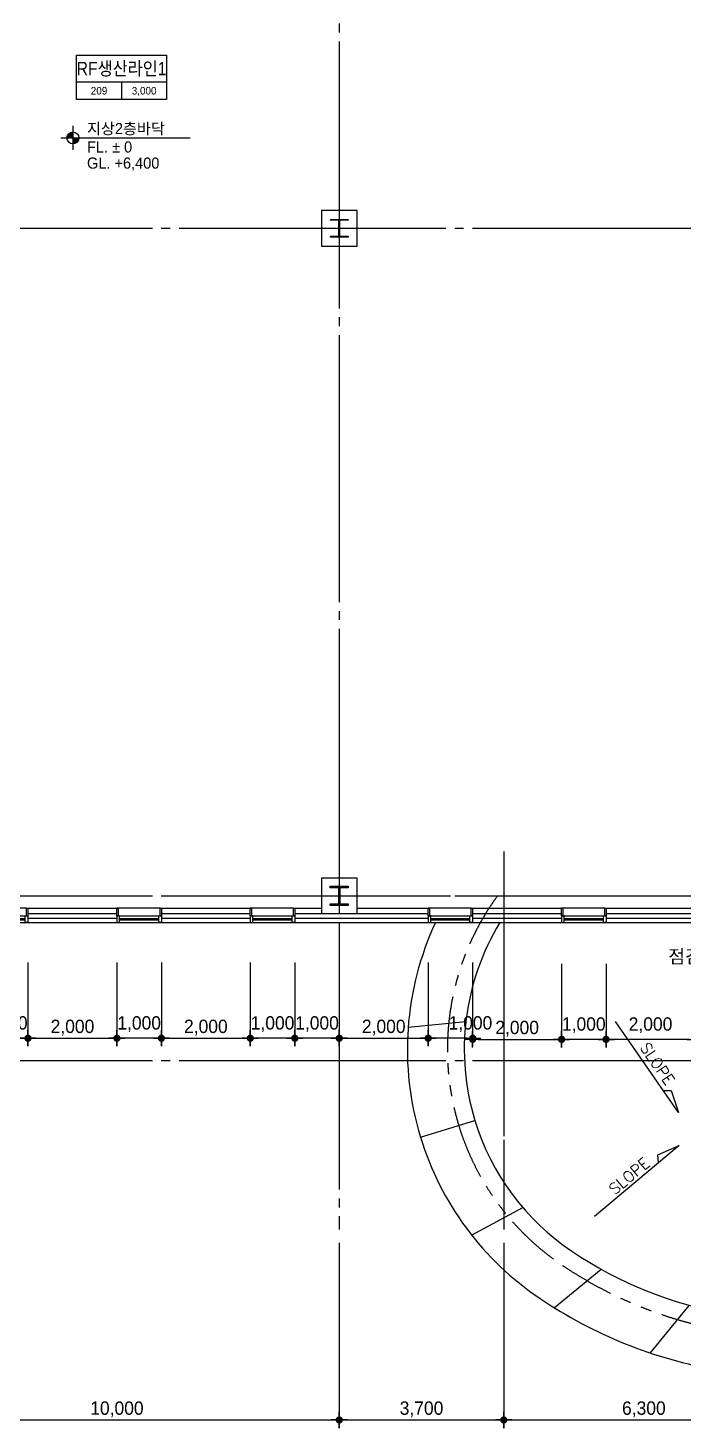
# Model space of a CAD drawing. Extents: x 14074245 to 14153635, y -1806033 to -1750552.
# Drawn here: x 14112540 to 14127271, y -1802086 to -1770629 of the extents above; entities that cross this region are included whole.
import ezdxf
from ezdxf.enums import TextEntityAlignment as Align

# ---------------------------------------------------------------- set-up
doc = ezdxf.new("R2010")
doc.units = 0
doc.header["$LTSCALE"] = 100
doc.header["$MEASUREMENT"] = 0
doc.header["$PDSIZE"] = -10
doc.linetypes.add('CEN', pattern=[66, 60, -2, 2, -2])
doc.linetypes.add('PHANTOM', pattern=[2.5, 1.25, -0.25, 0.25, -0.25, 0.25, -0.25])
doc.layers.get('0').update_dxf_attribs({"linetype": 'CONTINUOUS'})
doc.layers.get('Defpoints').update_dxf_attribs({"linetype": 'CONTINUOUS'})
for name, color, linetype in [('0-내벽고정식', 7, 'CONTINUOUS'), ('0-지붕나누기', 6, 'CONTINUOUS'), ('0-캐노피', 6, 'CONTINUOUS'), ('CEN', 1, 'CEN'), ('COL', 2, 'CONTINUOUS'), ('col2', 3, 'CONTINUOUS'), ('DIM', 7, 'CONTINUOUS'), ('LEVEL-1', 4, 'CONTINUOUS'), ('SYM', 7, 'CONTINUOUS'), ('TE2', 3, 'CONTINUOUS'), ('TEXT', 2, 'CONTINUOUS'), ('TEXT1', 7, 'CONTINUOUS'), ('WALL-1', 7, 'CONTINUOUS'), ('WID', 4, 'CONTINUOUS')]:
    doc.layers.add(name, color=color, linetype=linetype)
doc.styles.add('GHS', font='romans', dxfattribs={"bigfont": 'ghs'})
doc.styles.add('HY울를도M', font='HYWULM.TTF')
doc.styles.add('굴림', font='H2HDRM.TTF')
doc.dimstyles.new('DIM100', dxfattribs={"dimtxt": 300, "dimasz": 120, "dimexe": 1, "dimexo": 100, "dimgap": 60, "dimtad": 1, "dimdec": 4, "dimzin": 0, "dimdsep": 46, "dimlunit": 6, "dimtxsty": '굴림', "dimblk": 'DOTT', "dimcen": 0.09, "dimadec": 0, "dimazin": 0, "dimtfac": 1, "dimtdec": 4, "dimtofl": 0, "dimtmove": 2, "dimatfit": 2, "dimldrblk": 'DOTT', "dimfxl": 1, "dimtolj": 1, "dimtzin": 0, "dimarcsym": 0})
doc.dimstyles.new('DIM50', dxfattribs={"dimscale": 50, "dimtxt": 3, "dimasz": 1.2, "dimexe": 1, "dimexo": 1, "dimgap": 0.6, "dimtad": 1, "dimdec": 4, "dimzin": 0, "dimdsep": 46, "dimlunit": 6, "dimtxsty": '굴림', "dimblk": 'DOTT', "dimcen": 0.09, "dimadec": 0, "dimazin": 0, "dimtfac": 1, "dimtdec": 4, "dimtofl": 0, "dimtmove": 2, "dimatfit": 2, "dimldrblk": 'DOTT', "dimfxl": 1, "dimtolj": 1, "dimtzin": 0, "dimarcsym": 0})

# ---------------------------------------------------------------- blocks, each defined once
blk = doc.blocks.new('DOTT')
for p, q in [((-1.5, 0), (1.5, 0)), ((0, 1.5), (0, -1.5))]:
    blk.add_line(p, q)
at = {"color": 6, "const_width": 0.68}
blk.add_lwpolyline([(-0.34, 0, 1), (0.34, 0, 1)], format="xyb", close=True, dxfattribs=at)
blk = doc.blocks.new('*D42')
at = {"layer": 'Defpoints', "color": 0, "lineweight": -3}
for p in [(14119540, -1799506), (14123240, -1799506), (14123240, -1801906)]:
    blk.add_point(p, dxfattribs=at)
at = {"layer": 'DIM', "color": 7, "lineweight": -2}
for p, q in [((14119540, -1799806), (14119540, -1802006)), ((14123240, -1799806), (14123240, -1802006)), ((14119660, -1801906), (14123120, -1801906))]:
    blk.add_line(p, q, dxfattribs=at)
at = {"layer": 'DIM', "color": 7, "lineweight": -2, "xscale": 120, "yscale": 120, "zscale": 120, "rotation": 180}
blk.add_blockref('DOTT', (14119540, -1801906), dxfattribs=at)
at = {"layer": 'DIM', "color": 7, "lineweight": -2, "xscale": 120, "yscale": 120, "zscale": 120}
blk.add_blockref('DOTT', (14123240, -1801906), dxfattribs=at)
at = {"layer": 'DIM', "color": 3, "insert": (14121390, -1801667), "char_height": 300, "attachment_point": 5, "style": '굴림'}
blk.add_mtext('\\A1;3,700', dxfattribs=at)
blk = doc.blocks.new('*D43')
at = {"layer": 'Defpoints', "color": 0, "lineweight": -3}
for p in [(14123240, -1797629), (14129540, -1797629), (14129540, -1801906)]:
    blk.add_point(p, dxfattribs=at)
at = {"layer": 'DIM', "color": 7, "lineweight": -2}
for p, q in [((14123240, -1797929), (14123240, -1802006)), ((14129540, -1797929), (14129540, -1802006)), ((14123360, -1801906), (14129420, -1801906))]:
    blk.add_line(p, q, dxfattribs=at)
at = {"layer": 'DIM', "color": 7, "lineweight": -2, "xscale": 120, "yscale": 120, "zscale": 120, "rotation": 180}
blk.add_blockref('DOTT', (14123240, -1801906), dxfattribs=at)
at = {"layer": 'DIM', "color": 7, "lineweight": -2, "xscale": 120, "yscale": 120, "zscale": 120}
blk.add_blockref('DOTT', (14129540, -1801906), dxfattribs=at)
at = {"layer": 'DIM', "color": 3, "insert": (14126390, -1801667), "char_height": 300, "attachment_point": 5, "style": '굴림'}
blk.add_mtext('\\A1;6,300', dxfattribs=at)
blk = doc.blocks.new('*D44')
at = {"layer": 'Defpoints', "color": 0, "lineweight": -3}
for p in [(14109540, -1797629), (14119540, -1797629), (14119540, -1801906)]:
    blk.add_point(p, dxfattribs=at)
at = {"layer": 'DIM', "color": 7, "lineweight": -2}
for p, q in [((14109540, -1797929), (14109540, -1802006)), ((14119540, -1797929), (14119540, -1802006)), ((14109660, -1801906), (14119420, -1801906))]:
    blk.add_line(p, q, dxfattribs=at)
at = {"layer": 'DIM', "color": 7, "lineweight": -2, "xscale": 120, "yscale": 120, "zscale": 120, "rotation": 180}
blk.add_blockref('DOTT', (14109540, -1801906), dxfattribs=at)
at = {"layer": 'DIM', "color": 7, "lineweight": -2, "xscale": 120, "yscale": 120, "zscale": 120}
blk.add_blockref('DOTT', (14119540, -1801906), dxfattribs=at)
at = {"layer": 'DIM', "color": 3, "insert": (14114540, -1801667), "char_height": 300, "attachment_point": 5, "style": '굴림'}
blk.add_mtext('\\A1;10,000', dxfattribs=at)
blk = doc.blocks.new('TT1')
at = {"layer": 'TEXT1'}
for p, q in [((-1013, -600), (1013, -600)), ((0, -600), (0, -1000))]:
    blk.add_line(p, q, dxfattribs=at)
blk.add_lwpolyline([(-1013, 0), (1013, 0), (1013, -1000), (-1013, -1000)], close=True, dxfattribs=at)
blk = doc.blocks.new('aw-1000-325')
at = {"layer": 'WID', "color": 8}
for p, q in [((970, 325), (0, 325)), ((0, 150), (1000, 150)), ((0, 0), (1000, 0))]:
    blk.add_line(p, q, dxfattribs=at)
at = {"layer": 'WID'}
for points in [[(0, 325), (30, 325), (30, 150), (0, 150)], [(970, 325), (1000, 325), (1000, 150), (970, 150)], [(60, 150), (0, 150), (0, 0), (60, 0)], [(60, 63), (940, 63), (940, 87), (60, 87)], [(940, 150), (1000, 150), (1000, 0), (940, 0)]]:
    blk.add_lwpolyline(points, close=True, dxfattribs=at)
blk = doc.blocks.new('*D72')
at = {"layer": 'Defpoints', "color": 0, "lineweight": -3, "ltscale": 3}
for p in [(14115540, -1791528), (14117540, -1791528), (14117540, -1793328)]:
    blk.add_point(p, dxfattribs=at)
at = {"layer": 'DIM', "color": 7, "lineweight": -2, "ltscale": 3}
for p, q in [((14115540, -1791628), (14115540, -1793329)), ((14117540, -1791628), (14117540, -1793329)), ((14115660, -1793328), (14117420, -1793328))]:
    blk.add_line(p, q, dxfattribs=at)
at = {"layer": 'DIM', "color": 7, "lineweight": -2, "ltscale": 3, "xscale": 120, "yscale": 120, "zscale": 120, "rotation": 180}
blk.add_blockref('DOTT', (14115540, -1793328), dxfattribs=at)
at = {"layer": 'DIM', "color": 7, "lineweight": -2, "ltscale": 3, "xscale": 120, "yscale": 120, "zscale": 120}
blk.add_blockref('DOTT', (14117540, -1793328), dxfattribs=at)
at = {"layer": 'DIM', "color": 3, "ltscale": 3, "insert": (14116540, -1793089), "char_height": 300, "attachment_point": 5, "style": '굴림'}
blk.add_mtext('\\A1;2,000', dxfattribs=at)
blk = doc.blocks.new('*D73')
at = {"layer": 'Defpoints', "color": 0, "lineweight": -3, "ltscale": 3}
for p in [(14117540, -1791528), (14118540, -1791528), (14117540, -1793328)]:
    blk.add_point(p, dxfattribs=at)
at = {"layer": 'DIM', "color": 7, "lineweight": -2, "ltscale": 3}
for p, q in [((14117540, -1791628), (14117540, -1793329)), ((14118540, -1791628), (14118540, -1793329)), ((14118420, -1793328), (14117660, -1793328))]:
    blk.add_line(p, q, dxfattribs=at)
at = {"layer": 'DIM', "color": 7, "lineweight": -2, "ltscale": 3, "xscale": 120, "yscale": 120, "zscale": 120, "rotation": 180}
blk.add_blockref('DOTT', (14117540, -1793328), dxfattribs=at)
at = {"layer": 'DIM', "color": 7, "lineweight": -2, "ltscale": 3, "xscale": 120, "yscale": 120, "zscale": 120}
blk.add_blockref('DOTT', (14118540, -1793328), dxfattribs=at)
at = {"layer": 'DIM', "color": 3, "ltscale": 3, "insert": (14118040, -1793011), "char_height": 300, "attachment_point": 5, "style": '굴림'}
blk.add_mtext('\\A1;1,000', dxfattribs=at)
blk = doc.blocks.new('*D74')
at = {"layer": 'Defpoints', "color": 0, "lineweight": -3, "ltscale": 3}
for p in [(14112540, -1791528), (14114540, -1791528), (14114540, -1793328)]:
    blk.add_point(p, dxfattribs=at)
at = {"layer": 'DIM', "color": 7, "lineweight": -2, "ltscale": 3}
for p, q in [((14112540, -1791628), (14112540, -1793329)), ((14114540, -1791628), (14114540, -1793329)), ((14112660, -1793328), (14114420, -1793328))]:
    blk.add_line(p, q, dxfattribs=at)
at = {"layer": 'DIM', "color": 7, "lineweight": -2, "ltscale": 3, "xscale": 120, "yscale": 120, "zscale": 120, "rotation": 180}
blk.add_blockref('DOTT', (14112540, -1793328), dxfattribs=at)
at = {"layer": 'DIM', "color": 7, "lineweight": -2, "ltscale": 3, "xscale": 120, "yscale": 120, "zscale": 120}
blk.add_blockref('DOTT', (14114540, -1793328), dxfattribs=at)
at = {"layer": 'DIM', "color": 3, "ltscale": 3, "insert": (14113540, -1793089), "char_height": 300, "attachment_point": 5, "style": '굴림'}
blk.add_mtext('\\A1;2,000', dxfattribs=at)
blk = doc.blocks.new('*D75')
at = {"layer": 'Defpoints', "color": 0, "lineweight": -3, "ltscale": 3}
for p in [(14114540, -1791528), (14115540, -1791528), (14114540, -1793328)]:
    blk.add_point(p, dxfattribs=at)
at = {"layer": 'DIM', "color": 7, "lineweight": -2, "ltscale": 3}
for p, q in [((14114540, -1791628), (14114540, -1793329)), ((14115540, -1791628), (14115540, -1793329)), ((14115420, -1793328), (14114660, -1793328))]:
    blk.add_line(p, q, dxfattribs=at)
at = {"layer": 'DIM', "color": 7, "lineweight": -2, "ltscale": 3, "xscale": 120, "yscale": 120, "zscale": 120, "rotation": 180}
blk.add_blockref('DOTT', (14114540, -1793328), dxfattribs=at)
at = {"layer": 'DIM', "color": 7, "lineweight": -2, "ltscale": 3, "xscale": 120, "yscale": 120, "zscale": 120}
blk.add_blockref('DOTT', (14115540, -1793328), dxfattribs=at)
at = {"layer": 'DIM', "color": 3, "ltscale": 3, "insert": (14115040, -1793011), "char_height": 300, "attachment_point": 5, "style": '굴림'}
blk.add_mtext('\\A1;1,000', dxfattribs=at)
blk = doc.blocks.new('*D77')
at = {"layer": 'Defpoints', "color": 0, "lineweight": -3, "ltscale": 3}
for p in [(14111540, -1791528), (14112540, -1791528), (14111540, -1793328)]:
    blk.add_point(p, dxfattribs=at)
at = {"layer": 'DIM', "color": 7, "lineweight": -2, "ltscale": 3}
for p, q in [((14111540, -1791628), (14111540, -1793329)), ((14112540, -1791628), (14112540, -1793329)), ((14112420, -1793328), (14111660, -1793328))]:
    blk.add_line(p, q, dxfattribs=at)
at = {"layer": 'DIM', "color": 7, "lineweight": -2, "ltscale": 3, "xscale": 120, "yscale": 120, "zscale": 120, "rotation": 180}
blk.add_blockref('DOTT', (14111540, -1793328), dxfattribs=at)
at = {"layer": 'DIM', "color": 7, "lineweight": -2, "ltscale": 3, "xscale": 120, "yscale": 120, "zscale": 120}
blk.add_blockref('DOTT', (14112540, -1793328), dxfattribs=at)
at = {"layer": 'DIM', "color": 3, "ltscale": 3, "insert": (14112040, -1793011), "char_height": 300, "attachment_point": 5, "style": '굴림'}
blk.add_mtext('\\A1;1,000', dxfattribs=at)
blk = doc.blocks.new('*D78')
at = {"layer": 'Defpoints', "color": 0, "lineweight": -3, "ltscale": 3}
for p in [(14118540, -1791528), (14119540, -1791528), (14118540, -1793328)]:
    blk.add_point(p, dxfattribs=at)
at = {"layer": 'DIM', "color": 7, "lineweight": -2, "ltscale": 3}
for p, q in [((14118540, -1791628), (14118540, -1793329)), ((14119540, -1791628), (14119540, -1793329)), ((14119420, -1793328), (14118660, -1793328))]:
    blk.add_line(p, q, dxfattribs=at)
at = {"layer": 'DIM', "color": 7, "lineweight": -2, "ltscale": 3, "xscale": 120, "yscale": 120, "zscale": 120, "rotation": 180}
blk.add_blockref('DOTT', (14118540, -1793328), dxfattribs=at)
at = {"layer": 'DIM', "color": 7, "lineweight": -2, "ltscale": 3, "xscale": 120, "yscale": 120, "zscale": 120}
blk.add_blockref('DOTT', (14119540, -1793328), dxfattribs=at)
at = {"layer": 'DIM', "color": 3, "ltscale": 3, "insert": (14119040, -1793011), "char_height": 300, "attachment_point": 5, "style": '굴림'}
blk.add_mtext('\\A1;1,000', dxfattribs=at)
blk = doc.blocks.new('*D79')
at = {"layer": 'Defpoints', "color": 0, "lineweight": -3, "ltscale": 3}
for p in [(14119540, -1791528), (14121540, -1791528), (14121540, -1793328)]:
    blk.add_point(p, dxfattribs=at)
at = {"layer": 'DIM', "color": 7, "lineweight": -2, "ltscale": 3}
for p, q in [((14119540, -1791628), (14119540, -1793329)), ((14121540, -1791628), (14121540, -1793329)), ((14119660, -1793328), (14121420, -1793328))]:
    blk.add_line(p, q, dxfattribs=at)
at = {"layer": 'DIM', "color": 7, "lineweight": -2, "ltscale": 3, "xscale": 120, "yscale": 120, "zscale": 120, "rotation": 180}
blk.add_blockref('DOTT', (14119540, -1793328), dxfattribs=at)
at = {"layer": 'DIM', "color": 7, "lineweight": -2, "ltscale": 3, "xscale": 120, "yscale": 120, "zscale": 120}
blk.add_blockref('DOTT', (14121540, -1793328), dxfattribs=at)
at = {"layer": 'DIM', "color": 3, "ltscale": 3, "insert": (14120540, -1793089), "char_height": 300, "attachment_point": 5, "style": '굴림'}
blk.add_mtext('\\A1;2,000', dxfattribs=at)
blk = doc.blocks.new('*D80')
at = {"layer": 'Defpoints', "color": 0, "lineweight": -3, "ltscale": 3}
for p in [(14121540, -1791528), (14122540, -1791528), (14121540, -1793328)]:
    blk.add_point(p, dxfattribs=at)
at = {"layer": 'DIM', "color": 7, "lineweight": -2, "ltscale": 3}
for p, q in [((14121540, -1791628), (14121540, -1793329)), ((14122540, -1791628), (14122540, -1793329)), ((14122420, -1793328), (14121660, -1793328))]:
    blk.add_line(p, q, dxfattribs=at)
at = {"layer": 'DIM', "color": 7, "lineweight": -2, "ltscale": 3, "xscale": 120, "yscale": 120, "zscale": 120, "rotation": 180}
blk.add_blockref('DOTT', (14121540, -1793328), dxfattribs=at)
at = {"layer": 'DIM', "color": 7, "lineweight": -2, "ltscale": 3, "xscale": 120, "yscale": 120, "zscale": 120}
blk.add_blockref('DOTT', (14122540, -1793328), dxfattribs=at)
at = {"layer": 'DIM', "color": 3, "ltscale": 3, "insert": (14122490, -1793011), "char_height": 300, "attachment_point": 5, "style": '굴림'}
blk.add_mtext('\\A1;1,000', dxfattribs=at)
blk = doc.blocks.new('*D179')
at = {"layer": 'Defpoints', "color": 0, "lineweight": -3, "ltscale": 3}
for p in [(14122540, -1791553), (14124540, -1791553), (14124540, -1793353)]:
    blk.add_point(p, dxfattribs=at)
at = {"layer": 'DIM', "color": 7, "lineweight": -2, "ltscale": 3}
for p, q in [((14122540, -1791653), (14122540, -1793354)), ((14124540, -1791653), (14124540, -1793354)), ((14122660, -1793353), (14124420, -1793353))]:
    blk.add_line(p, q, dxfattribs=at)
at = {"layer": 'DIM', "color": 7, "lineweight": -2, "ltscale": 3, "xscale": 120, "yscale": 120, "zscale": 120, "rotation": 180}
blk.add_blockref('DOTT', (14122540, -1793353), dxfattribs=at)
at = {"layer": 'DIM', "color": 7, "lineweight": -2, "ltscale": 3, "xscale": 120, "yscale": 120, "zscale": 120}
blk.add_blockref('DOTT', (14124540, -1793353), dxfattribs=at)
at = {"layer": 'DIM', "color": 3, "ltscale": 3, "insert": (14123540, -1793114), "char_height": 300, "attachment_point": 5, "style": '굴림'}
blk.add_mtext('\\A1;2,000', dxfattribs=at)
blk = doc.blocks.new('*D180')
at = {"layer": 'Defpoints', "color": 0, "lineweight": -3, "ltscale": 3}
for p in [(14124540, -1791553), (14125540, -1791553), (14124540, -1793353)]:
    blk.add_point(p, dxfattribs=at)
at = {"layer": 'DIM', "color": 7, "lineweight": -2, "ltscale": 3}
for p, q in [((14124540, -1791653), (14124540, -1793354)), ((14125540, -1791653), (14125540, -1793354)), ((14125420, -1793353), (14124660, -1793353))]:
    blk.add_line(p, q, dxfattribs=at)
at = {"layer": 'DIM', "color": 7, "lineweight": -2, "ltscale": 3, "xscale": 120, "yscale": 120, "zscale": 120, "rotation": 180}
blk.add_blockref('DOTT', (14124540, -1793353), dxfattribs=at)
at = {"layer": 'DIM', "color": 7, "lineweight": -2, "ltscale": 3, "xscale": 120, "yscale": 120, "zscale": 120}
blk.add_blockref('DOTT', (14125540, -1793353), dxfattribs=at)
at = {"layer": 'DIM', "color": 3, "ltscale": 3, "insert": (14125039, -1793036), "char_height": 300, "attachment_point": 5, "style": '굴림'}
blk.add_mtext('\\A1;1,000', dxfattribs=at)
blk = doc.blocks.new('*D183')
at = {"layer": 'Defpoints', "color": 0, "lineweight": -3, "ltscale": 3}
for p in [(14125540, -1791553), (14127540, -1791552), (14125540, -1793353)]:
    blk.add_point(p, dxfattribs=at)
at = {"layer": 'DIM', "color": 7, "lineweight": -2, "ltscale": 3}
for p, q in [((14125540, -1791653), (14125540, -1793354)), ((14127540, -1791652), (14127540, -1793354)), ((14127420, -1793353), (14125660, -1793353))]:
    blk.add_line(p, q, dxfattribs=at)
at = {"layer": 'DIM', "color": 7, "lineweight": -2, "ltscale": 3, "xscale": 120, "yscale": 120, "zscale": 120, "rotation": 180}
blk.add_blockref('DOTT', (14125540, -1793353), dxfattribs=at)
at = {"layer": 'DIM', "color": 7, "lineweight": -2, "ltscale": 3, "xscale": 120, "yscale": 120, "zscale": 120}
blk.add_blockref('DOTT', (14127540, -1793353), dxfattribs=at)
at = {"layer": 'DIM', "color": 3, "ltscale": 3, "insert": (14126540, -1793036), "char_height": 300, "attachment_point": 5, "style": '굴림'}
blk.add_mtext('\\A1;2,000', dxfattribs=at)

msp = doc.modelspace()

# ---------------------------------------------------------------- hatches: boundary and pattern name
at = {"layer": 'LEVEL-1'}
h = msp.add_hatch(color=256, dxfattribs=at)
h.paths.add_polyline_path([(14113549.94729, -1773098.91705), (14113549.94729, -1772964.51839, 0.4142135624), (14113415.54863, -1773098.91705)])
h.paths.add_polyline_path([(14113549.94729, -1773098.91705), (14113549.94729, -1773233.3157, 0.4142135624), (14113684.34594, -1773098.91705)])

# ---------------------------------------------------------------- linework, layer by layer
at = {"layer": '0-내벽고정식'}
for p, q in [((14112539.53432, -1790403.57588), (14114539.53432, -1790403.57588)), ((14115539.53432, -1790403.57588), (14117539.53432, -1790403.57588)), ((14118539.53432, -1790403.57588), (14119139.53432, -1790403.57588)), ((14119939.53432, -1790403.57588), (14121539.53432, -1790403.57588)), ((14119939.53432, -1790403.57588), (14121539.53432, -1790403.57588)), ((14122539.53432, -1790403.57588), (14124539.53432, -1790403.57588)), ((14122539.53432, -1790403.57588), (14124539.53432, -1790403.57588)), ((14125539.53432, -1790403.57588), (14129139.53432, -1790403.57588)), ((14125539.53432, -1790403.57588), (14129139.53432, -1790403.57588))]:
    msp.add_line(p, q, dxfattribs=at)
at = {"layer": '0-지붕나누기', "color": 5}
for p, q in [((14121089.43764, -1793082.23471), (14122387.26084, -1792951.55078)), ((14121365.77477, -1795550.46767), (14122589.84486, -1795176.23189)), ((14122516.89927, -1797751.25132), (14123665.921, -1797133.85968)), ((14124377.88618, -1799380.85578), (14125426.18713, -1798516.70317)), ((14126536.26166, -1800400.15349), (14127410.50882, -1799330.1284))]:
    msp.add_line(p, q, dxfattribs=at)
at = {"layer": '0-캐노피', "color": 2, "ltscale": 2}
for points in [[(14121703.1373, -1790728.57588, 0.1853585782), (14121365.77477, -1795550.46768, 0.1724287931), (14124056.62444, -1799178.13132, 0.1046048883), (14128052.68346, -1800786.45162, 0.0658615578), (14131875.31345, -1800949.60386, 0.0520036935), (14136077.32071, -1800129.30116)], [(14123153.58819, -1790728.57588, 0.2145982831), (14122589.84486, -1795176.2319, 0.1724287931), (14124769.92677, -1798115.305, 0.1046048883), (14128274.51818, -1799525.82108, 0.0658615578), (14131761.6988, -1799674.65613, 0.0520036935), (14135703.08493, -1798905.23107)]]:
    msp.add_lwpolyline(points, format="xyb", dxfattribs=at)
at = {"layer": 'CEN', "linetype": 'CEN'}
for p, q in [((14119539.53432, -1757728.57588), (14119539.53432, -1797628.57588)), ((14076336.53432, -1775128.57588), (14151139.53432, -1775128.57588)), ((14123239.53432, -1789128.57588), (14123239.53432, -1796828.57588)), ((14123239.53432, -1789410.84347), (14123239.53432, -1797628.5763)), ((14076336.53432, -1790128.57588), (14151139.53432, -1790128.57588)), ((14115639.53432, -1790128.57588), (14145739.53432, -1790128.57588)), ((14076336.53432, -1793828.57588), (14145739.53432, -1793828.57588))]:
    msp.add_line(p, q, dxfattribs=at)
at = {"layer": 'CEN', "linetype": 'PHANTOM', "ltscale": 10}
msp.add_lwpolyline([(14123098.54209, -1790128.57588, 0.2363456645), (14122226.44905, -1795287.33315, 0.1724287931), (14124558.16514, -1798430.83157, 0.1046048883), (14128208.661, -1799900.07077, 0.0658615578), (14131795.42815, -1800053.15624, 0.0520036935), (14135814.18618, -1799268.62688)], format="xyb", dxfattribs=at)
at = {"layer": 'COL'}
for points in [[(14119939.53432, -1775528.57588), (14119939.53432, -1774728.57588), (14119139.53432, -1774728.57588), (14119139.53432, -1775528.57588)], [(14119939.53432, -1790528.57588), (14119939.53432, -1789728.57588), (14119139.53432, -1789728.57588), (14119139.53432, -1790528.57588)], [(14119939.53432, -1790528.57588), (14119939.53432, -1789728.57588), (14119139.53432, -1789728.57588), (14119139.53432, -1790528.57588)]]:
    msp.add_lwpolyline(points, close=True, dxfattribs=at)
at = {"layer": 'col2'}
for points in [[(14119339.53432, -1775328.57588), (14119339.53432, -1775307.57588), (14119533.03432, -1775307.57588), (14119533.03432, -1774949.57588), (14119339.53432, -1774949.57588), (14119339.53432, -1774928.57588), (14119739.53432, -1774928.57588), (14119739.53432, -1774949.57588), (14119546.03432, -1774949.57588), (14119546.03432, -1775307.57588), (14119739.53432, -1775307.57588), (14119739.53432, -1775328.57588)], [(14119336.03432, -1790342.57588), (14119336.03432, -1790307.57588), (14119529.53432, -1790307.57588), (14119529.53432, -1789949.57588), (14119336.03432, -1789949.57588), (14119336.03432, -1789914.57588), (14119743.03432, -1789914.57588), (14119743.03432, -1789949.57588), (14119549.53432, -1789949.57588), (14119549.53432, -1790307.57588), (14119743.03432, -1790307.57588), (14119743.03432, -1790342.57588)], [(14119742.03432, -1789921.57588), (14119742.03432, -1789949.57588), (14119548.53432, -1789949.57588), (14119548.53432, -1790307.57588), (14119742.03432, -1790307.57588), (14119742.03432, -1790335.57588), (14119337.03432, -1790335.57588), (14119337.03432, -1790307.57588), (14119530.53432, -1790307.57588), (14119530.53432, -1789949.57588), (14119337.03432, -1789949.57588), (14119337.03432, -1789921.57588)]]:
    msp.add_lwpolyline(points, close=True, dxfattribs=at)
at = {"layer": 'LEVEL-1'}
for p, q in [((14113549.95445, -1772830.11974), (14113549.95445, -1773367.71436)), ((14113281.14997, -1773098.91705), (14116185.50505, -1773098.91705))]:
    msp.add_line(p, q, dxfattribs=at)
msp.add_circle((14113549.94729, -1773098.91705), 134.39866, dxfattribs=at)
at = {"layer": 'SYM', "color": 4, "ltscale": 2}
for points in [[(14126825.96611, -1794502.98259), (14127006.20881, -1794499.4373), (14127168.53958, -1794995.57107), (14125749.86592, -1792955.6516)], [(14126722.45766, -1796123.48795), (14126702.52599, -1795944.3156), (14127181.83029, -1795737.51283), (14125279.46512, -1797335.92242)]]:
    msp.add_lwpolyline(points, dxfattribs=at)
at = {"layer": 'WALL-1', "color": 4}
for p, q in [((14112539.53432, -1790528.57588), (14114539.53432, -1790528.57588)), ((14115539.53432, -1790528.57588), (14117539.53432, -1790528.57588)), ((14118539.53432, -1790528.57588), (14121539.53432, -1790528.57588)), ((14118539.53432, -1790528.57588), (14121539.53432, -1790528.57588)), ((14122539.53432, -1790528.57588), (14124539.53432, -1790528.57588)), ((14122539.53432, -1790528.57588), (14124539.53432, -1790528.57588)), ((14125539.53432, -1790528.57588), (14129139.53432, -1790528.57588)), ((14125539.53432, -1790528.57588), (14129139.53432, -1790528.57588)), ((14112539.53432, -1790628.57588), (14114539.53432, -1790628.57588)), ((14112539.53432, -1790728.57588), (14114539.53432, -1790728.57588)), ((14115539.53432, -1790628.57588), (14117539.53432, -1790628.57588)), ((14115539.53432, -1790728.57588), (14117539.53432, -1790728.57588)), ((14118539.53432, -1790628.57588), (14121539.53432, -1790628.57588)), ((14118539.53432, -1790628.57588), (14121539.53432, -1790628.57588)), ((14118539.53432, -1790728.57588), (14121539.53432, -1790728.57588)), ((14118539.53432, -1790728.57588), (14121539.53432, -1790728.57588)), ((14122539.53432, -1790628.57588), (14124539.53432, -1790628.57588)), ((14122539.53432, -1790628.57588), (14124539.53432, -1790628.57588)), ((14122539.53432, -1790728.57588), (14124539.53432, -1790728.57588)), ((14122539.53432, -1790728.57588), (14124539.53432, -1790728.57588)), ((14125539.53432, -1790628.57588), (14129139.53432, -1790628.57588)), ((14125539.53432, -1790628.57588), (14129139.53432, -1790628.57588)), ((14125539.53432, -1790728.57588), (14129139.53432, -1790728.57588)), ((14125539.53432, -1790728.57588), (14129139.53432, -1790728.57588))]:
    msp.add_line(p, q, dxfattribs=at)

# ---------------------------------------------------------------- block references
at = {"layer": 'TEXT1'}
msp.add_blockref('TT1', (14114644.66057, -1771238.77583), dxfattribs=at)
at = {"layer": 'WID'}
for p in [(14111539.53432, -1790728.57588), (14114539.53432, -1790728.57588), (14117539.53432, -1790728.57588), (14121539.53432, -1790728.57588), (14121539.53432, -1790728.57588), (14124539.53432, -1790728.57588), (14124539.53432, -1790728.57588)]:
    msp.add_blockref('aw-1000-325', p, dxfattribs=at)

# ---------------------------------------------------------------- texts
at = {"layer": 'TE2', "style": 'GHS'}
for rotation, p in [(304.81690313, (14126695.20657, -1793900.78197)), (40.037725147, (14126060.30464, -1796423.26415))]:
    msp.add_text('SLOPE', height=250, rotation=rotation, dxfattribs=at).set_placement(p, align=Align.MIDDLE_CENTER)
at = {"layer": 'TEXT', "style": 'HY울를도M'}
for s, p in [('지상2층바닥', (14113867.06639, -1773013.52963)), ('FL. %%p 0', (14113867.06639, -1773426.49556)), ('GL. +6,400', (14113867.06639, -1773788.85741))]:
    msp.add_text(s, height=250, dxfattribs=at).set_placement(p)
at = {"layer": 'TEXT1', "style": 'HY울를도M', "width": 0.9}
msp.add_text('RF생산라인1', height=300, dxfattribs=at).set_placement((14114644.66057, -1771689.56591), align=Align.CENTER)
at = {"layer": 'TEXT1', "color": 2, "style": 'HY울를도M'}
msp.add_text('209', height=170, dxfattribs=at).set_placement((14114137.91262, -1772038.69583), align=Align.MIDDLE_CENTER)
at = {"layer": 'TEXT1', "style": 'HY울를도M'}
msp.add_text('3,000', height=170, dxfattribs=at).set_placement((14115151.40853, -1772038.69583), align=Align.MIDDLE_CENTER)
msp.add_text('점검구', height=300, dxfattribs=at).set_placement((14127503.20069, -1791642.4843), align=Align.CENTER)

# ---------------------------------------------------------------- dimensions: what is measured, and where the dimension line sits
at = {"layer": 'DIM', "ltscale": 3}
for base, p1, p2, picture, middle in [((14111539.53432, -1793327.57588), (14112539.53432, -1791527.57588), (14111539.53432, -1791527.57588), '*D77', (14112039.53432, -1793010.622)), ((14114539.53432, -1793327.57588), (14115539.53432, -1791527.57588), (14114539.53432, -1791527.57588), '*D75', (14115039.53432, -1793010.622)), ((14117539.53432, -1793327.57588), (14118539.53432, -1791527.57588), (14117539.53432, -1791527.57588), '*D73', (14118039.53432, -1793010.622)), ((14118539.53432, -1793327.57588), (14119539.53432, -1791527.57588), (14118539.53432, -1791527.57588), '*D78', (14119039.53432, -1793010.622)), ((14121539.53432, -1793327.57588), (14122539.53432, -1791527.57588), (14121539.53432, -1791527.57588), '*D80', (14122489.53432, -1793010.622)), ((14124539.53432, -1793353.10504), (14125539.53432, -1791553.10504), (14124539.53432, -1791553.10504), '*D180', (14125039.34936, -1793036.15116)), ((14125539.53432, -1793353.10504), (14127539.53432, -1791552.10504), (14125539.53432, -1791553.10504), '*D183', (14126539.53432, -1793036.15116))]:
    dim = msp.add_linear_dim(base=base, p1=p1, p2=p2, angle=180, dimstyle='DIM100', dxfattribs=at)
    dim.commit()
    dim.dimension.update_dxf_attribs({"geometry": picture, "text_midpoint": middle, "dimtype": 128})
for base, p1, p2, picture, middle in [((14114539.53432, -1793327.57588), (14112539.53432, -1791527.57588), (14114539.53432, -1791527.57588), '*D74', (14113539.53432, -1793088.53765)), ((14117539.53432, -1793327.57588), (14115539.53432, -1791527.57588), (14117539.53432, -1791527.57588), '*D72', (14116539.53432, -1793088.53765)), ((14121539.53432, -1793327.57588), (14119539.53432, -1791527.57588), (14121539.53432, -1791527.57588), '*D79', (14120539.53432, -1793088.53765)), ((14124539.53432, -1793353.10504), (14122539.53432, -1791553.10504), (14124539.53432, -1791553.10504), '*D179', (14123539.53432, -1793114.06682))]:
    dim = msp.add_linear_dim(base=base, p1=p1, p2=p2, dimstyle='DIM100', dxfattribs=at)
    dim.commit()
    dim.dimension.update_dxf_attribs({"geometry": picture, "text_midpoint": middle})
at = {"layer": 'DIM'}
for base, p1, p2, picture, middle in [((14119539.53432, -1801905.91873), (14109539.53432, -1797628.57588), (14119539.53432, -1797628.57588), '*D44', (14114539.53432, -1801667.25042)), ((14129539.5343661997, -1801905.9191514871), (14123239.5343161393, -1797628.576297031), (14129539.5343661997, -1797628.5758792721), '*D43', (14126389.5343411695, -1801666.8809270719)), ((14123239.53432, -1801905.91873), (14119539.53432, -1799505.91915), (14123239.53432, -1799505.91873), '*D42', (14121389.53432, -1801666.88051))]:
    dim = msp.add_linear_dim(base=base, p1=p1, p2=p2, dimstyle='DIM50', override={"dimscale": 100, "dimexo": 3}, dxfattribs=at)
    dim.commit()
    dim.dimension.update_dxf_attribs({"geometry": picture, "text_midpoint": middle})

doc.saveas('drawing.dxf')
